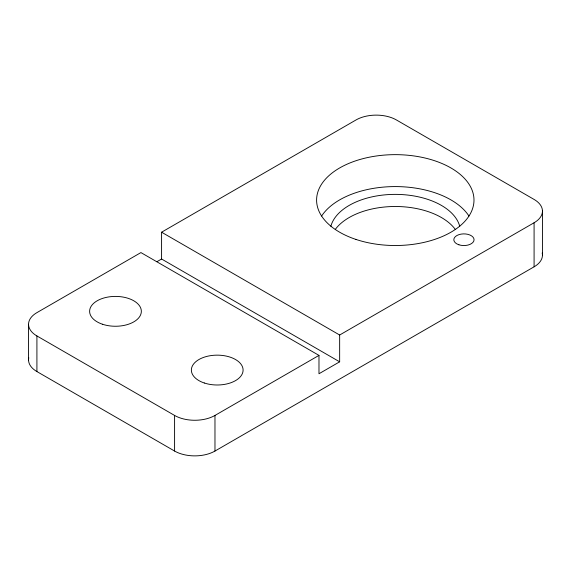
<?xml version="1.0" encoding="UTF-8"?>
<svg xmlns="http://www.w3.org/2000/svg" width="571" height="571" viewBox="0 0 571 571"><rect width="100%" height="100%" fill="white"/><g stroke="black" fill="none" stroke-linecap="round" stroke-linejoin="round"><path stroke-width="0.86" d="M534.085 222.754L339.652 335.013L339.652 361.814L161.586 259.013L161.586 232.204L356.026 119.953A28.557 16.488 0 0 1 396.41 119.953L534.085 199.436A28.557 16.488 0 0 1 534.085 222.754L534.085 266.814L214.974 451.047A28.557 16.488 0 0 1 174.59 451.047L36.915 371.564A28.557 16.488 0 0 1 28.793 357.753M156.996 261.661L161.586 259.013M318.982 355.39L140.923 252.582L36.915 312.63A28.557 16.488 0 0 0 36.915 335.948L174.59 415.438A28.557 16.488 0 0 0 214.974 415.438L318.982 355.39L318.982 373.748L339.652 361.814M161.586 232.204L339.652 335.013M542.45 211.099L542.45 255.158M214.974 415.438L214.974 451.047M174.59 415.438L174.59 451.047M36.915 335.948L36.915 371.564M28.55 324.292L28.55 359.901M542.207 253.003A28.557 16.488 0 0 1 534.085 266.814M330.852 226.287A65.201 37.643 0 0 1 395.296 194.376A65.201 37.643 0 0 1 459.734 226.287M335.313 229.385A65.201 37.643 0 0 1 395.296 206.495A65.201 37.643 0 0 1 455.28 229.385M321.637 216.024A78.691 45.43 0 0 1 395.296 186.581A78.691 45.43 0 0 1 468.948 216.024M458.884 244.773A10.121 5.838 0 0 0 474.058 239.713A10.121 5.838 0 0 0 458.884 234.66A10.121 5.838 0 0 0 458.884 244.773M102.552 324.257A25.859 14.925 0 0 0 141.337 311.331A25.859 14.925 0 0 0 102.552 298.405A25.859 14.925 0 0 0 102.552 324.257M204.304 382.998A25.859 14.925 0 0 0 243.089 370.072A25.859 14.925 0 0 0 204.304 357.146A25.859 14.925 0 0 0 204.304 382.998M355.947 239.427A78.691 45.43 0 0 0 473.987 200.078A78.691 45.43 0 0 0 355.947 160.736A78.691 45.43 0 0 0 355.947 239.427"/></g></svg>
